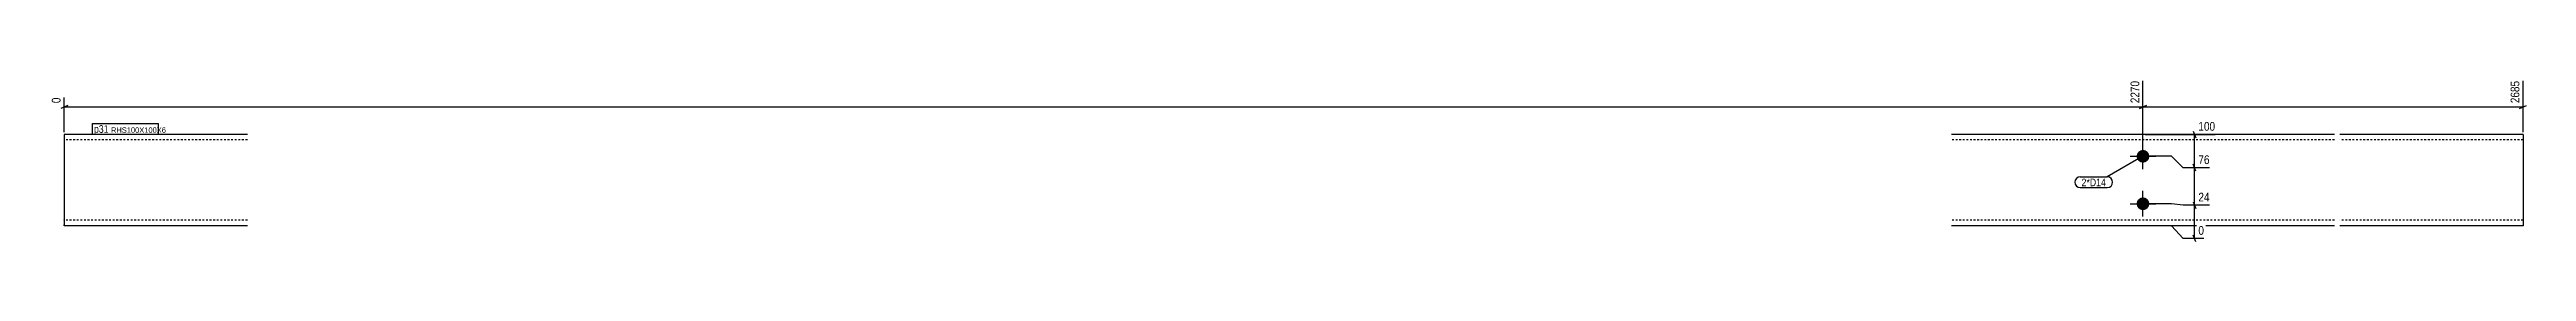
# Model space of a CAD drawing. Header units: millimetres. Extents: x 5 to 11253, y 8 to 186.
# Drawn here: x 5 to 2710, y 8 to 186 of the extents above.
import ezdxf

# ---------------------------------------------------------------- set-up
doc = ezdxf.new("R2010")
doc.units = ezdxf.units.MM
doc.linetypes.add('DXK_LINE_DOT2', pattern=[3.9198, 1.9599, -1.9599])
for name, color, linetype in [('MÅLSÆTNING', 7, 'Continuous'), ('STÅL', 7, 'Continuous'), ('TEKST', 7, 'Continuous')]:
    doc.layers.add(name, color=color, linetype=linetype)
doc.styles.add('Arial Narrow', font='ARIALN.TTF', dxfattribs={"height": 0.2})

msp = doc.modelspace()

# ---------------------------------------------------------------- hatches: boundary and pattern name
at = {"layer": 'STÅL', "linetype": 'Continuous'}
for points in [[(2291.5, 108.3, -1), (2291.5, 94.3, -1)], [(2291.5, 56.3, -1), (2291.5, 42.3, -1)]]:
    msp.add_hatch(color=3, dxfattribs=at).paths.add_polyline_path(points)

# ---------------------------------------------------------------- linework, layer by layer
at = {"layer": 'MÅLSÆTNING', "color": 7, "linetype": 'Continuous'}
for p, q in [((21.5, 127.8), (21.5, 165.6)), ((2291.5, 103.8), (2291.5, 183.9)), ((2291.5, 103.8), (2291.5, 183.9)), ((2706.5, 127.8), (2706.5, 183.9)), ((25.3, 156.8), (17.8, 153.8)), ((21.5, 155.3), (2291.5, 155.3)), ((2295.3, 156.8), (2287.8, 153.8)), ((2287.8, 153.8), (2295.3, 156.8)), ((2291.5, 155.3), (2706.5, 155.3)), ((2702.8, 153.8), (2710.3, 156.8)), ((2294, 125.3), (2370.3, 125.3)), ((2346.2, 129), (2349.2, 121.5)), ((2347.7, 88.8), (2347.7, 125.3)), ((2322.7, 101.3), (2294, 101.3)), ((2322.7, 101.3), (2294, 101.3)), ((2335.2, 88.8), (2322.7, 101.3)), ((2335.2, 88.8), (2322.7, 101.3)), ((2364.2, 88.8), (2335.2, 88.8)), ((2364.2, 88.8), (2335.2, 88.8)), ((2349.2, 85), (2346.2, 92.5)), ((2349.2, 85), (2346.2, 92.5)), ((2347.7, 47.8), (2347.7, 88.8)), ((2322.7, 49.3), (2294, 49.3)), ((2322.7, 49.3), (2294, 49.3)), ((2335.2, 47.8), (2322.7, 49.3)), ((2335.2, 47.8), (2322.7, 49.3)), ((2364.2, 47.8), (2335.2, 47.8)), ((2364.2, 47.8), (2335.2, 47.8)), ((2346.2, 51.5), (2349.2, 44)), ((2346.2, 51.5), (2349.2, 44)), ((2347.7, 11.3), (2347.7, 47.8)), ((2322.7, 25.3), (2294, 25.3)), ((2335.2, 11.3), (2322.7, 25.3)), ((2358.1, 11.3), (2335.2, 11.3)), ((2349.2, 7.5), (2346.2, 15))]:
    msp.add_line(p, q, dxfattribs=at)
at = {"layer": 'STÅL', "color": 2, "linetype": 'Continuous'}
for p, q in [((221.5, 125.3), (21.5, 125.3)), ((21.5, 125.3), (21.5, 26.2)), ((2500.5, 125.3), (2082.5, 125.3)), ((2706.5, 125.3), (2506.5, 125.3)), ((2706.5, 125.3), (2706.5, 25.3)), ((21.5, 25.3), (21.5, 26.2)), ((221.5, 25.3), (21.5, 25.3)), ((2500.5, 25.3), (2082.5, 25.3)), ((2706.5, 25.3), (2506.5, 25.3))]:
    msp.add_line(p, q, dxfattribs=at)
at = {"layer": 'STÅL', "color": 7, "linetype": 'DXK_LINE_DOT2'}
for p, q in [((221.5, 119.3), (21.5, 119.3)), ((2500.5, 119.3), (2082.5, 119.3)), ((2706.5, 119.3), (2506.5, 119.3)), ((21.5, 31.3), (21.5, 31.7)), ((221.5, 31.3), (21.5, 31.3)), ((2500.5, 31.3), (2082.5, 31.3)), ((2706.5, 31.3), (2506.5, 31.3)), ((2706.5, 31.3), (2706.5, 31.7))]:
    msp.add_line(p, q, dxfattribs=at)
at = {"layer": 'STÅL', "color": 3, "linetype": 'Continuous'}
for p, q in [((2291.5, 87.3), (2291.5, 115.3)), ((2277.5, 101.3), (2305.5, 101.3)), ((2291.5, 35.3), (2291.5, 63.3)), ((2277.5, 49.3), (2305.5, 49.3))]:
    msp.add_line(p, q, dxfattribs=at)

# ---------------------------------------------------------------- wipeouts: each hides what was drawn before it
at = {"color": 0}
msp.add_wipeout([(2251, 68.5), (2251, 77.3), (2224.4, 77.3), (2224.4, 68.5)], dxfattribs=at).dxf.layer = 'TEKST'

# ---------------------------------------------------------------- next in the draw order: wipeouts: each hides what was drawn before it
at = {"color": 0, "linetype": 'Continuous'}
for points in [[(19.5, 167.6), (5.5, 167.6), (5.5, 157.5), (19.5, 157.5)], [(2289.5, 185.9), (2275.5, 185.9), (2275.5, 157.5), (2289.5, 157.5)], [(2704.5, 185.9), (2690.5, 185.9), (2690.5, 157.5), (2704.5, 157.5)], [(2372.3, 127.3), (2372.3, 141.3), (2350, 141.3), (2350, 127.3)], [(2366.2, 90.8), (2366.2, 104.8), (2350, 104.8), (2350, 90.8)], [(2366.2, 49.8), (2366.2, 63.8), (2350, 63.8), (2350, 49.8)], [(2360.1, 13.3), (2360.1, 27.3), (2350, 27.3), (2350, 13.3)]]:
    msp.add_wipeout(points, dxfattribs=at).dxf.layer = 'MÅLSÆTNING'
at = {"color": 0}
for points in [[(70, 127), (70, 135.8), (54, 135.8), (54, 127)], [(2251, 68.5), (2251, 77.3), (2224.4, 77.3), (2224.4, 68.5)]]:
    msp.add_wipeout(points, dxfattribs=at).dxf.layer = 'TEKST'

# ---------------------------------------------------------------- next in the draw order: linework, layer by layer
at = {"layer": 'TEKST', "color": 7, "linetype": 'Continuous'}
for p, q in [((2291.5, 101.3), (2252.5, 78.8)), ((2222.9, 78.8), (2252.5, 78.8)), ((2222.9, 67), (2252.5, 67))]:
    msp.add_line(p, q, dxfattribs=at)
for centre, start, end in [((2222.9, 72.9), 90, 270), ((2252.5, 72.9), 270, 90)]:
    msp.add_arc(centre, 5.87, start, end, dxfattribs=at)

# ---------------------------------------------------------------- next in the draw order: texts
at = {"layer": 'MÅLSÆTNING', "color": 3, "linetype": 'Continuous', "style": 'Arial Narrow'}
for s, p in [('0', (17.5, 159.5)), ('2270', (2287.5, 159.5)), ('2685', (2702.5, 159.5))]:
    msp.add_text(s, height=9.54, rotation=90.0002, dxfattribs=at).set_placement(p)
for s, p in [('100', (2352, 129.3)), ('76', (2352, 92.8)), ('24', (2352, 51.8)), ('0', (2352, 15.3))]:
    msp.add_text(s, height=9.54, dxfattribs=at).set_placement(p)
at = {"layer": 'TEKST', "color": 3, "style": 'Arial Narrow'}
msp.add_text('2*D14', height=8.35, dxfattribs=at).set_placement((2224.4, 68.5))

# ---------------------------------------------------------------- next in the draw order: wipeouts: each hides what was drawn before it
at = {"color": 0}
msp.add_wipeout([(70, 127), (70, 135.8), (54, 135.8), (54, 127)], dxfattribs=at).dxf.layer = 'TEKST'

# ---------------------------------------------------------------- next in the draw order: linework, layer by layer
at = {"layer": 'TEKST', "color": 7, "linetype": 'Continuous'}
msp.add_line((52.5, 125.5), (52.5, 137.3), dxfattribs=at)

# ---------------------------------------------------------------- next in the draw order: wipeouts: each hides what was drawn before it
at = {"color": 0}
msp.add_wipeout([(122.9, 127), (122.9, 133.3), (72.6, 133.3), (72.6, 127)], dxfattribs=at).dxf.layer = 'TEKST'

# ---------------------------------------------------------------- next in the draw order: wipeouts: each hides what was drawn before it
msp.add_wipeout([(122.9, 127), (122.9, 133.3), (72.6, 133.3), (72.6, 127)], dxfattribs=at).dxf.layer = 'TEKST'

# ---------------------------------------------------------------- next in the draw order: linework, layer by layer
at = {"layer": 'TEKST', "color": 7, "linetype": 'Continuous'}
for p, q in [((52.5, 137.3), (124.4, 137.3)), ((124.4, 125.5), (124.4, 137.3)), ((52.5, 125.5), (124.4, 125.5))]:
    msp.add_line(p, q, dxfattribs=at)

# ---------------------------------------------------------------- next in the draw order: texts
at = {"layer": 'TEKST', "color": 3, "style": 'Arial Narrow'}
for s, height, p in [('p31', 8.35, (54, 127)), ('RHS100X100X6', 5.965, (72.6, 127))]:
    msp.add_text(s, height=height, dxfattribs=at).set_placement(p)

doc.saveas('drawing.dxf')
